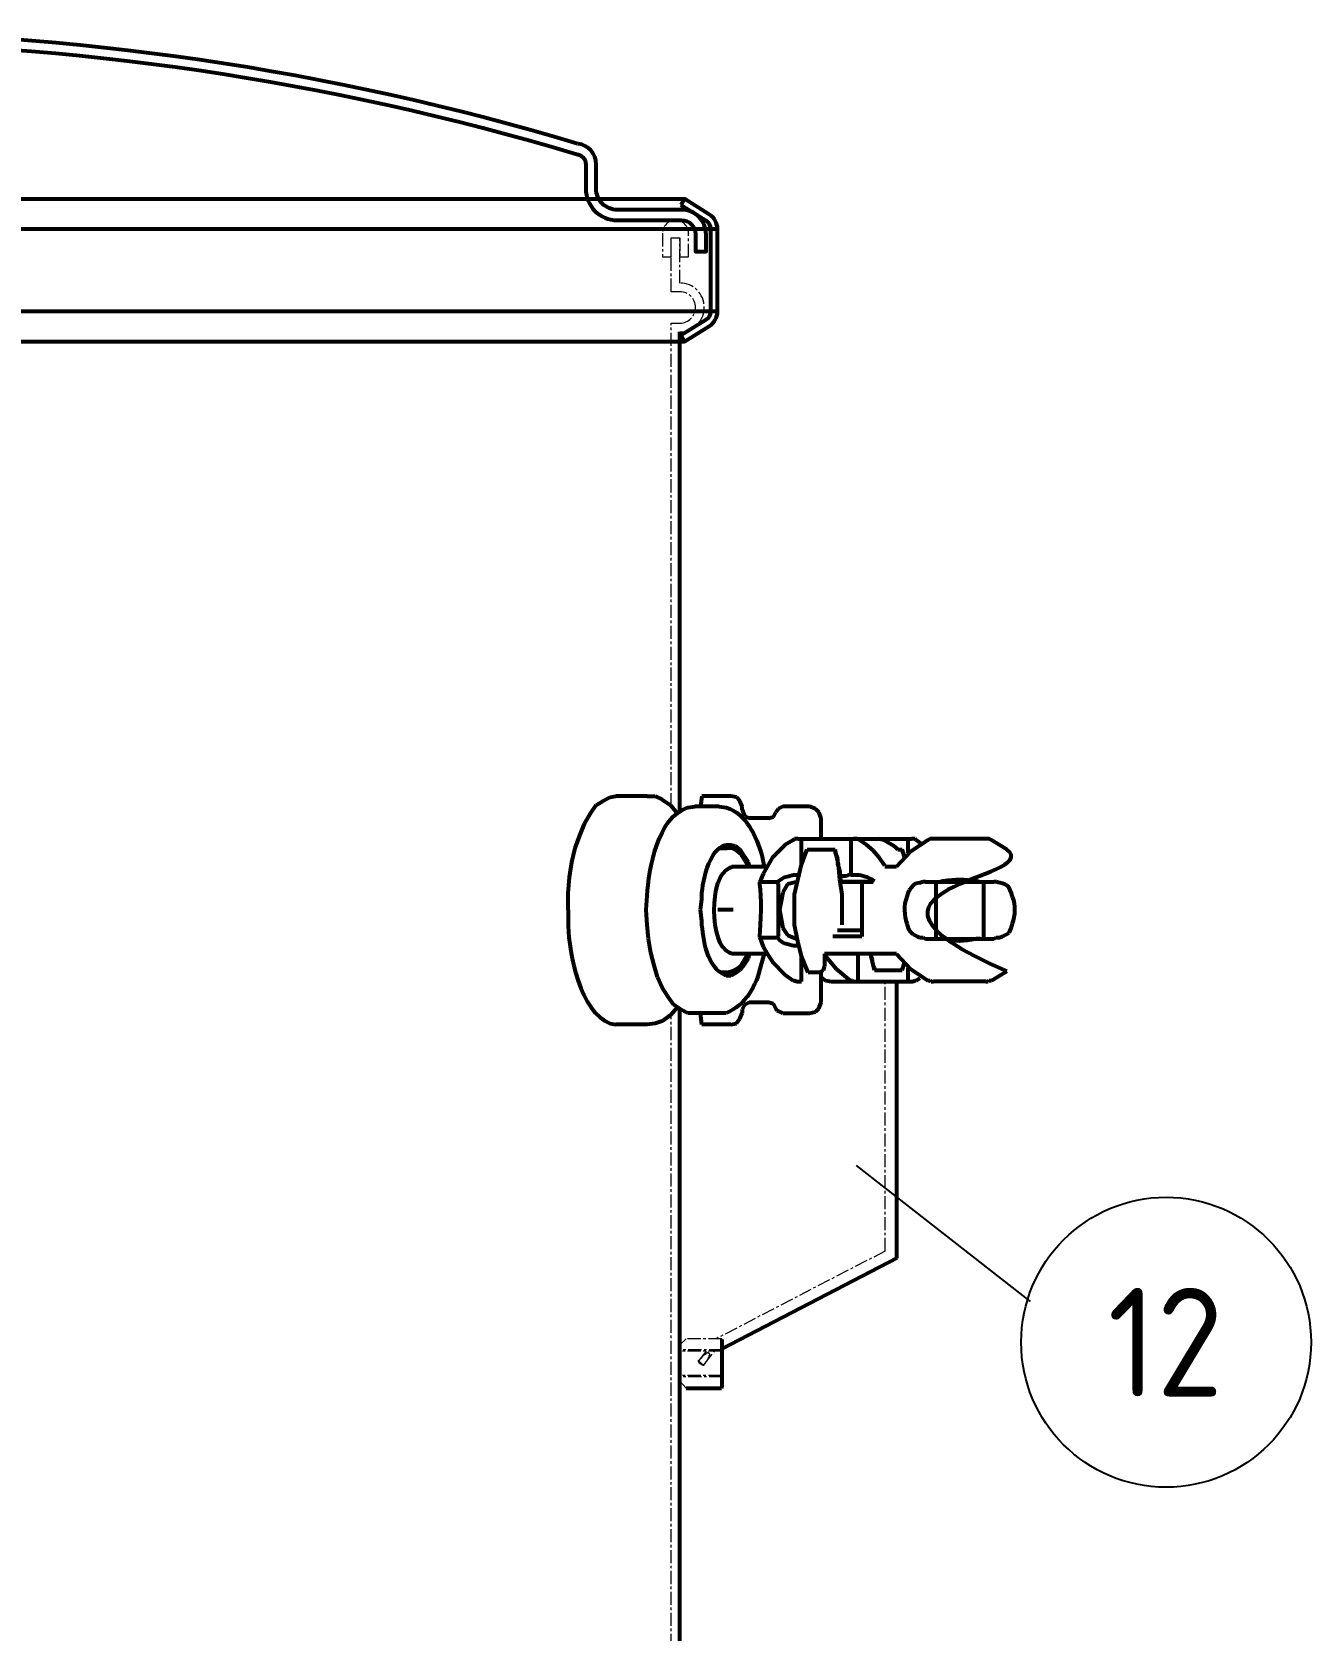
# Model space of a CAD drawing. Header units: millimetres. Extents: x 119255 to 128417, y -8474 to -5265.
# Drawn here: x 121292.1 to 121659, y -6861.8 to -6403.5 of the extents above; entities that cross this region are included whole.
import ezdxf
from ezdxf.enums import TextEntityAlignment as Align

# ---------------------------------------------------------------- set-up
doc = ezdxf.new("R2010")
doc.units = ezdxf.units.MM
doc.header["$LTSCALE"] = 3
doc.linetypes.add('CENTER', pattern=[2, 1.25, -0.25, 0.25, -0.25])
doc.layers.add('A', color=3, linetype='Continuous')
doc.layers.add('S', color=254, linetype='Continuous')
doc.layers.add('图层1', color=1, linetype='CENTER', lineweight=13)
doc.layers.add('粗实线', color=4, linetype='Continuous', lineweight=53)
doc.styles.add('ST_WIN', font='isocp2.shx', dxfattribs={"bigfont": 'hzdxfst.shx'})

msp = doc.modelspace()

# ---------------------------------------------------------------- linework, layer by layer
at = {"layer": 'A'}
msp.add_line((121578.55, -6767.58), (121528.61, -6728.61), dxfattribs=at)
msp.add_circle((121617.44, -6779.25), 41.58, dxfattribs=at)
at = {"layer": '图层1'}
for p, q in [((121477.94, -6475.48), (121477.94, -6462.48)), ((121536.87, -6753.09), (121536.87, -6675.84)), ((121536.87, -6753.09), (121488.32, -6778.24)), ((121479.74, -6778.24), (121477.94, -6780.04)), ((121489.92, -6778.24), (121479.74, -6778.24)), ((121489.92, -6778.24), (121490.12, -6778.44)), ((121490.12, -6781.43), (121477.94, -6781.43)), ((121489.92, -6781.83), (121477.94, -6781.83)), ((121485.53, -6781.83), (121483.33, -6784.63)), ((121484.93, -6782.83), (121484.33, -6783.43)), ((121484.93, -6785.63), (121487.92, -6781.83)), ((121485.13, -6782.83), (121484.93, -6782.83)), ((121485.33, -6782.63), (121485.13, -6782.83)), ((121485.53, -6782.43), (121485.33, -6782.63)), ((121485.73, -6782.43), (121485.53, -6782.43)), ((121485.93, -6782.23), (121485.73, -6782.43)), ((121486.13, -6782.23), (121485.93, -6782.23)), ((121486.52, -6782.63), (121486.13, -6782.23)), ((121486.33, -6783.03), (121486.52, -6782.83)), ((121486.52, -6782.83), (121486.52, -6782.63)), ((121490.12, -6781.43), (121489.92, -6781.83)), ((121489.92, -6788.82), (121489.92, -6781.83)), ((121483.53, -6784.43), (121483.33, -6784.63)), ((121483.33, -6784.63), (121483.33, -6784.43)), ((121483.33, -6784.63), (121483.33, -6784.43)), ((121483.33, -6784.83), (121483.33, -6784.63)), ((121483.33, -6784.63), (121484.73, -6785.82)), ((121483.73, -6785.43), (121483.33, -6785.03)), ((121483.73, -6784.03), (121483.53, -6784.43)), ((121484.13, -6783.83), (121483.73, -6784.03)), ((121484.13, -6785.63), (121483.73, -6785.43)), ((121484.33, -6783.43), (121484.13, -6783.83)), ((121484.33, -6785.82), (121484.13, -6785.63)), ((121484.73, -6785.82), (121484.33, -6785.82)), ((121484.73, -6785.82), (121484.73, -6785.63)), ((121484.73, -6785.82), (121484.93, -6785.82)), ((121484.93, -6785.63), (121485.33, -6785.23)), ((121484.93, -6785.82), (121484.93, -6785.63)), ((121485.53, -6784.83), (121485.73, -6784.63)), ((121485.73, -6784.43), (121485.93, -6784.23)), ((121485.73, -6784.63), (121485.73, -6784.43)), ((121485.93, -6784.03), (121486.13, -6783.83)), ((121485.93, -6784.23), (121485.93, -6784.03)), ((121486.13, -6783.63), (121486.33, -6783.43)), ((121486.13, -6783.83), (121486.13, -6783.63)), ((121486.33, -6783.43), (121486.33, -6783.03)), ((121489.92, -6788.82), (121477.94, -6788.82)), ((121490.12, -6789.22), (121477.94, -6789.22)), ((121479.74, -6792.41), (121477.94, -6790.42)), ((121490.12, -6789.22), (121489.92, -6788.82))]:
    msp.add_line(p, q, dxfattribs=at)
msp.add_lwpolyline([(121477.94, -6462.48), (121477.94, -6467.98), (121480.44, -6467.98), (121480.44, -6461.23, 1), (121472.94, -6461.23), (121472.94, -6467.98), (121475.44, -6467.98), (121475.44, -6462.48)], format="xyb", close=True, dxfattribs=at)
msp.add_lwpolyline([(121475.44, -6625.53), (121475.44, -6486.98), (121477.94, -6486.98, 1), (121477.94, -6477.98), (121475.44, -6477.98), (121475.44, -6462.48)], format="xyb", dxfattribs=at)
msp.add_lwpolyline([(121475.44, -7304.59), (121475.44, -6685.23)], dxfattribs=at)
msp.add_arc((121477.94, -6482.48), 7, 270, 90, dxfattribs=at)
at = {"layer": '粗实线', "ltscale": 2}
for p, q in [((121040.46, -6451.38), (121479.3, -6451.38)), ((121488.74, -6460.05), (121041.62, -6460.05)), ((121045.86, -6483.6), (121488.74, -6483.6)), ((121477.94, -6626.99), (121477.94, -6489.48)), ((121047.98, -6492.27), (121479.3, -6492.27)), ((121452.27, -6627.6), (121453.93, -6625.27)), ((121453.93, -6625.27), (121455.93, -6623.94)), ((121455.93, -6623.94), (121457.92, -6622.95)), ((121457.92, -6622.95), (121459.58, -6622.61)), ((121468.56, -6622.61), (121459.58, -6622.61)), ((121468.56, -6622.61), (121470.89, -6622.61)), ((121470.89, -6622.61), (121472.89, -6623.61)), ((121472.89, -6623.61), (121475.22, -6625.27)), ((121475.22, -6625.27), (121477.22, -6627.6)), ((121489.2, -6625.6), (121482.21, -6625.6)), ((121484.2, -6622.61), (121483.87, -6625.6)), ((121492.52, -6622.61), (121484.2, -6622.61)), ((121494.18, -6622.95), (121492.52, -6622.61)), ((121495.19, -6623.94), (121494.18, -6622.95)), ((121495.85, -6625.6), (121495.19, -6623.94)), ((121495.85, -6626.61), (121495.85, -6625.6)), ((121495.85, -6626.61), (121496.51, -6628.27)), ((121506.16, -6626.27), (121505.5, -6627.27)), ((121507.49, -6625.6), (121506.16, -6626.27)), ((121515.14, -6625.6), (121507.49, -6625.6)), ((121516.81, -6626.27), (121515.14, -6625.6)), ((121517.8, -6627.27), (121516.81, -6626.27)), ((121449.27, -6633.92), (121450.6, -6630.6)), ((121450.6, -6630.6), (121452.27, -6627.6)), ((121496.51, -6628.27), (121497.84, -6628.93)), ((121503.5, -6628.93), (121497.84, -6628.93)), ((121503.5, -6628.93), (121504.83, -6628.6)), ((121504.83, -6628.6), (121505.5, -6627.27)), ((121518.47, -6628.93), (121517.8, -6627.27)), ((121518.47, -6634.92), (121518.47, -6628.93)), ((121447.94, -6637.58), (121449.27, -6633.92)), ((121510.49, -6635.25), (121508.16, -6636.59)), ((121510.82, -6634.92), (121510.49, -6635.25)), ((121511.82, -6634.92), (121510.82, -6634.92)), ((121511.81, -6634.92), (121544.42, -6634.92)), ((121512.82, -6642.24), (121512.82, -6634.92)), ((121527.12, -6645.23), (121527.12, -6634.92)), ((121528.79, -6634.92), (121527.79, -6634.92)), ((121529.45, -6635.25), (121528.79, -6634.92)), ((121531.44, -6636.59), (121529.45, -6635.25)), ((121536.44, -6635.25), (121534.77, -6634.92)), ((121538.77, -6636.59), (121536.44, -6635.25)), ((121543.42, -6638.91), (121543.42, -6634.92)), ((121549.08, -6635.25), (121544.09, -6638.58)), ((121545.42, -6634.92), (121544.42, -6634.92)), ((121545.75, -6635.25), (121545.42, -6634.92)), ((121547.08, -6636.25), (121545.75, -6635.25)), ((121549.75, -6634.92), (121549.08, -6635.25)), ((121550.74, -6634.92), (121549.75, -6634.92)), ((121565.72, -6634.92), (121550.74, -6634.92)), ((121566.71, -6634.92), (121565.72, -6634.92)), ((121567.38, -6635.25), (121566.71, -6634.92)), ((121446.94, -6641.57), (121447.94, -6637.58)), ((121489.86, -6637.58), (121489.2, -6637.58)), ((121489.53, -6637.58), (121489.86, -6637.58)), ((121492.85, -6637.58), (121491.52, -6637.58)), ((121491.85, -6636.59), (121492.52, -6636.59)), ((121492.52, -6636.59), (121493.85, -6636.92)), ((121494.18, -6638.25), (121492.85, -6637.58)), ((121493.85, -6636.92), (121495.19, -6637.92)), ((121495.52, -6639.24), (121494.18, -6638.25)), ((121495.19, -6637.92), (121496.18, -6639.58)), ((121497.51, -6642.57), (121495.52, -6639.24)), ((121496.18, -6639.58), (121497.51, -6641.57)), ((121504.5, -6640.25), (121501.83, -6644.9)), ((121508.16, -6636.59), (121504.5, -6640.25)), ((121512.82, -6642.24), (121514.48, -6637.92)), ((121514.48, -6637.92), (121522.47, -6637.92)), ((121522.47, -6637.92), (121522.47, -6638.91)), ((121523.46, -6642.24), (121522.47, -6637.92)), ((121522.47, -6638.91), (121522.8, -6639.58)), ((121522.8, -6639.58), (121523.13, -6640.58)), ((121523.13, -6640.58), (121523.13, -6641.91)), ((121533.44, -6638.25), (121531.44, -6636.59)), ((121535.1, -6640.25), (121533.44, -6638.25)), ((121536.77, -6642.57), (121535.1, -6640.25)), ((121539.76, -6637.25), (121538.77, -6636.59)), ((121540.43, -6637.92), (121539.76, -6637.25)), ((121544.09, -6638.58), (121540.1, -6642.9)), ((121540.43, -6637.92), (121541.76, -6637.92)), ((121542.43, -6639.91), (121541.76, -6637.92)), ((121446.28, -6645.9), (121446.94, -6641.57)), ((121502.84, -6642.9), (121492.85, -6642.9)), ((121497.51, -6641.57), (121497.84, -6642.9)), ((121497.51, -6642.9), (121497.51, -6642.57)), ((121501.83, -6644.9), (121500.84, -6647.23)), ((121509.16, -6645.57), (121510.49, -6645.23)), ((121510.49, -6645.23), (121511.48, -6645.23)), ((121510.82, -6650.89), (121512.82, -6642.24)), ((121511.48, -6645.23), (121512.15, -6645.23)), ((121523.13, -6641.91), (121523.46, -6642.9)), ((121523.79, -6646.57), (121523.46, -6642.24)), ((121523.46, -6642.9), (121523.79, -6644.24)), ((121523.79, -6644.24), (121523.79, -6645.57)), ((121526.46, -6645.23), (121525.79, -6645.57)), ((121527.12, -6645.23), (121526.46, -6645.23)), ((121527.12, -6645.23), (121527.12, -6644.9)), ((121527.12, -6645.23), (121528.12, -6645.23)), ((121528.12, -6645.23), (121529.45, -6645.23)), ((121529.45, -6645.23), (121530.78, -6645.57)), ((121540.1, -6642.9), (121536.77, -6642.9)), ((121445.94, -6650.56), (121446.28, -6645.9)), ((121500.84, -6647.23), (121505.83, -6647.23)), ((121505.83, -6647.23), (121507.82, -6645.9)), ((121508.83, -6647.9), (121507.49, -6650.23)), ((121507.82, -6645.9), (121509.16, -6645.57)), ((121511.67, -6647.18), (121508.83, -6647.9)), ((121523.79, -6645.57), (121524.13, -6647.23)), ((121525.79, -6645.57), (121523.79, -6645.57)), ((121524.46, -6650.89), (121523.79, -6646.57)), ((121530.12, -6647.23), (121530.12, -6662.86)), ((121530.78, -6645.57), (121531.78, -6645.9)), ((121531.78, -6645.9), (121532.45, -6646.24)), ((121532.45, -6646.24), (121533.11, -6646.57)), ((121532.45, -6646.9), (121532.78, -6647.23)), ((121532.78, -6647.23), (121533.44, -6647.23)), ((121533.11, -6646.57), (121533.78, -6646.9)), ((121548.41, -6647.23), (121568.04, -6647.23)), ((121551.41, -6647.23), (121551.41, -6663.53)), ((121565.05, -6647.23), (121565.05, -6663.53)), ((121445.94, -6655.21), (121445.94, -6650.56)), ((121507.49, -6650.23), (121506.49, -6655.22)), ((121510.82, -6655.21), (121510.82, -6650.89)), ((121524.46, -6655.21), (121524.46, -6650.89)), ((121468.56, -6659.54), (121468.23, -6655.21)), ((121493.19, -6655.21), (121488.86, -6655.21)), ((121506.49, -6655.22), (121507.49, -6660.54)), ((121510.82, -6659.54), (121510.82, -6655.21)), ((121524.46, -6659.54), (121524.46, -6655.21)), ((121468.9, -6663.53), (121468.56, -6659.54)), ((121469.57, -6667.53), (121468.9, -6663.53)), ((121500.84, -6663.2), (121501.83, -6665.86)), ((121500.84, -6663.2), (121505.83, -6663.2)), ((121506.83, -6664.2), (121505.83, -6663.2)), ((121507.49, -6660.54), (121508.83, -6662.53)), ((121508.83, -6662.53), (121511.48, -6663.54)), ((121511.82, -6664.2), (121510.82, -6659.54)), ((121511.48, -6663.53), (121511.48, -6663.2)), ((121530.12, -6662.87), (121521.8, -6662.87)), ((121530.12, -6661.2), (121523.13, -6661.2)), ((121543.42, -6660.54), (121543.76, -6661.2)), ((121543.76, -6661.2), (121544.75, -6662.2)), ((121544.75, -6662.2), (121546.09, -6662.87)), ((121546.09, -6662.87), (121546.75, -6663.2)), ((121546.75, -6663.2), (121547.75, -6663.2)), ((121547.75, -6663.2), (121548.41, -6663.53)), ((121548.41, -6663.53), (121568.04, -6663.53)), ((121568.04, -6663.53), (121568.71, -6663.2)), ((121568.71, -6663.2), (121569.71, -6663.2)), ((121569.71, -6663.2), (121570.37, -6662.87)), ((121570.37, -6662.87), (121571.7, -6662.2)), ((121571.7, -6662.2), (121572.37, -6661.87)), ((121572.37, -6661.87), (121573.03, -6660.54)), ((121470.56, -6671.19), (121469.57, -6667.53)), ((121502.84, -6667.86), (121492.86, -6667.86)), ((121495.52, -6671.19), (121497.51, -6667.86)), ((121497.84, -6667.86), (121497.51, -6669.19)), ((121501.83, -6665.86), (121503.17, -6668.19)), ((121503.17, -6668.19), (121504.5, -6670.19)), ((121507.82, -6664.86), (121506.83, -6664.2)), ((121509.16, -6665.2), (121507.82, -6664.86)), ((121510.49, -6665.53), (121509.16, -6665.2)), ((121511.48, -6665.53), (121510.49, -6665.53)), ((121512.15, -6665.53), (121511.48, -6665.53)), ((121512.82, -6668.52), (121511.82, -6664.2)), ((121519.47, -6667.86), (121519.47, -6671.52)), ((121540.1, -6667.86), (121519.47, -6667.86)), ((121519.47, -6668.19), (121522.8, -6672.18)), ((121529.12, -6675.84), (121529.12, -6667.86)), ((121532.78, -6668.52), (121532.78, -6667.86)), ((121532.78, -6667.86), (121532.78, -6668.86)), ((121540.1, -6667.86), (121544.09, -6672.18)), ((121471.56, -6674.51), (121470.56, -6671.19)), ((121489.2, -6672.85), (121489.86, -6673.18)), ((121491.52, -6673.18), (121492.85, -6672.85)), ((121492.85, -6672.85), (121494.18, -6672.18)), ((121495.19, -6672.51), (121493.85, -6673.52)), ((121494.18, -6672.18), (121495.52, -6671.19)), ((121496.18, -6671.19), (121495.19, -6672.51)), ((121497.51, -6669.19), (121496.18, -6671.19)), ((121504.5, -6670.19), (121508.16, -6673.85)), ((121514.76, -6673.18), (121512.82, -6668.52)), ((121512.82, -6675.84), (121512.82, -6668.52)), ((121517.8, -6673.18), (121519.14, -6672.51)), ((121518.47, -6681.83), (121518.47, -6672.85)), ((121519.14, -6672.51), (121519.47, -6671.52)), ((121522.8, -6672.18), (121526.79, -6675.51)), ((121533.78, -6672.51), (121532.78, -6668.52)), ((121532.78, -6668.86), (121533.11, -6669.52)), ((121533.11, -6669.52), (121533.11, -6670.19)), ((121533.11, -6670.19), (121533.44, -6671.19)), ((121533.44, -6671.19), (121533.78, -6671.85)), ((121533.78, -6671.85), (121533.78, -6672.51)), ((121533.78, -6672.51), (121541.76, -6672.51)), ((121541.76, -6672.51), (121542.43, -6670.52)), ((121543.42, -6675.84), (121543.42, -6671.85)), ((121544.09, -6672.18), (121549.08, -6675.51)), ((121472.89, -6677.51), (121471.56, -6674.51)), ((121474.55, -6680.17), (121472.89, -6677.51)), ((121489.53, -6673.18), (121489.86, -6673.18)), ((121492.52, -6674.18), (121491.85, -6674.18)), ((121493.85, -6673.52), (121492.52, -6674.18)), ((121508.16, -6673.85), (121510.49, -6675.51)), ((121510.49, -6675.51), (121510.82, -6675.51)), ((121510.82, -6675.51), (121511.48, -6675.84)), ((121511.48, -6675.84), (121511.81, -6675.84)), ((121511.81, -6675.84), (121512.82, -6675.84)), ((121517.8, -6673.18), (121514.76, -6673.18)), ((121518.47, -6674.51), (121518.81, -6674.84)), ((121518.81, -6674.84), (121519.8, -6675.51)), ((121519.8, -6675.51), (121521.46, -6675.84)), ((121521.46, -6675.84), (121544.42, -6675.84)), ((121526.79, -6675.51), (121527.45, -6675.51)), ((121527.45, -6675.51), (121527.79, -6675.84)), ((121527.79, -6675.84), (121528.45, -6675.84)), ((121540.2, -6755.11), (121540.2, -6675.84)), ((121544.42, -6675.84), (121544.75, -6675.84)), ((121544.75, -6675.84), (121545.42, -6675.51)), ((121545.42, -6675.51), (121545.75, -6675.51)), ((121545.75, -6675.51), (121546.75, -6674.84)), ((121549.08, -6675.51), (121549.75, -6675.51)), ((121549.75, -6675.51), (121550.08, -6675.84)), ((121550.08, -6675.84), (121550.74, -6675.84)), ((121565.72, -6675.84), (121550.74, -6675.84)), ((121565.72, -6675.84), (121566.38, -6675.84)), ((121566.38, -6675.84), (121566.71, -6675.51)), ((121566.71, -6675.51), (121567.38, -6675.51)), ((121476.22, -6682.5), (121474.55, -6680.17)), ((121497.84, -6681.83), (121496.51, -6682.5)), ((121503.5, -6681.83), (121497.84, -6681.83)), ((121504.83, -6682.16), (121503.5, -6681.83)), ((121517.8, -6683.5), (121518.47, -6681.83)), ((121475.22, -6685.49), (121472.89, -6687.16)), ((121477.22, -6683.16), (121475.22, -6685.49)), ((121478.21, -6683.83), (121476.22, -6682.5)), ((121477.94, -7304.59), (121477.94, -6683.64)), ((121480.21, -6684.83), (121478.21, -6683.83)), ((121482.21, -6684.83), (121480.21, -6684.83)), ((121489.2, -6684.83), (121482.21, -6684.83)), ((121484.2, -6688.15), (121483.87, -6684.83)), ((121494.18, -6687.82), (121495.19, -6686.49)), ((121495.19, -6686.49), (121495.85, -6684.83)), ((121496.51, -6682.5), (121495.85, -6683.83)), ((121495.85, -6683.83), (121495.85, -6684.83)), ((121505.5, -6683.5), (121504.83, -6682.16)), ((121505.83, -6684.16), (121505.5, -6683.5)), ((121507.49, -6684.83), (121505.83, -6684.16)), ((121507.49, -6684.83), (121515.14, -6684.83)), ((121515.14, -6684.83), (121516.81, -6684.49)), ((121516.81, -6684.49), (121517.8, -6683.5)), ((121468.56, -6688.15), (121459.58, -6688.15)), ((121470.89, -6687.82), (121468.56, -6688.15)), ((121472.89, -6687.16), (121470.89, -6687.82)), ((121492.52, -6688.15), (121484.2, -6688.15)), ((121492.52, -6688.15), (121494.18, -6687.82)), ((121540.2, -6755.11), (121489.85, -6781.2)), ((121490.12, -6792.01), (121490.12, -6778.44)), ((121490.12, -6792.01), (121489.92, -6792.41)), ((121479.74, -6792.41), (121489.92, -6792.41))]:
    msp.add_line(p, q, dxfattribs=at)
msp.add_lwpolyline([(121011.64, -6438.49, -0.146644), (121448.24, -6438.49, -0.384704), (121450.94, -6441.48), (121450.94, -6448.48, 0.414214), (121459.94, -6457.48), (121478.44, -6457.48, -0.414214), (121482.44, -6461.48), (121482.44, -6466.48), (121485.44, -6466.48), (121485.44, -6461.48, 0.414214), (121478.44, -6454.48), (121459.94, -6454.48, -0.414214), (121453.94, -6448.48), (121453.94, -6441.48, 0.376656), (121448.72, -6435.53)], format="xyb", dxfattribs=at)
msp.add_lwpolyline([(121478.24, -6453.07), (121485.33, -6457.5, -0.258618), (121486.74, -6460.05), (121486.74, -6483.6, -0.258618), (121485.33, -6486.14), (121478.24, -6490.57), (121479.3, -6492.27), (121486.39, -6487.84, 0.258618), (121488.74, -6483.6), (121488.74, -6460.05, 0.258618), (121486.39, -6455.81), (121479.3, -6451.38)], format="xyb", close=True, dxfattribs=at)
msp.add_arc((121229.94, -7166.2), 762.72, 73.3312, 106.6688, dxfattribs=at)
for points in [[(121468.56, -6651.22), (121469.01, -6643.63), (121471.55, -6628.59), (121480.21, -6625.94)], [(121480.21, -6625.94), (121480.21, -6625.94), (121482.21, -6625.6), (121482.21, -6625.6)], [(121489.2, -6625.6), (121489.2, -6625.6), (121491.19, -6625.94), (121491.19, -6625.94)], [(121491.19, -6625.94), (121497.05, -6627.49), (121499.84, -6634.37), (121501.5, -6639.58)], [(121571.7, -6637.92), (121571.7, -6637.92), (121567.38, -6635.25), (121567.38, -6635.25)], [(121484.2, -6652.22), (121484.11, -6648.15), (121486.24, -6637.42), (121491.19, -6636.59)], [(121489.86, -6637.58), (121489.86, -6637.58), (121491.52, -6637.58), (121491.52, -6637.58)], [(121491.52, -6637.58), (121491.52, -6637.58), (121489.86, -6637.58), (121489.86, -6637.58)], [(121491.19, -6636.59), (121491.19, -6636.59), (121491.85, -6636.59), (121491.85, -6636.59)], [(121501.5, -6639.58), (121501.5, -6639.58), (121502.17, -6642.9), (121502.17, -6642.9)], [(121571.7, -6672.85), (121515.3, -6648.53), (121583.26, -6646.43), (121571.7, -6637.92)], [(121492.19, -6667.53), (121486.37, -6665.49), (121486.26, -6645.36), (121492.19, -6643.24)], [(121492.19, -6643.24), (121492.19, -6643.24), (121492.85, -6642.9), (121492.85, -6642.9)], [(121500.84, -6647.9), (121500.84, -6647.9), (121500.84, -6647.23), (121500.84, -6647.23)], [(121500.84, -6662.87), (121501.3, -6659.12), (121501.43, -6651.6), (121500.84, -6647.9)], [(121505.83, -6647.23), (121505.83, -6647.23), (121506.16, -6647.9), (121506.16, -6647.9)], [(121506.16, -6647.9), (121506.16, -6652.88), (121506.16, -6657.88), (121506.16, -6662.87)], [(121524.13, -6647.23), (121524.13, -6647.23), (121533.44, -6647.23), (121533.44, -6647.23)], [(121533.44, -6647.23), (121533.44, -6647.23), (121524.13, -6647.23), (121524.13, -6647.23)], [(121543.76, -6649.56), (121543.76, -6649.56), (121543.42, -6650.23), (121543.42, -6650.23)], [(121547.75, -6647.23), (121545.05, -6648.03), (121545.63, -6647.24), (121543.76, -6649.56)], [(121548.41, -6647.23), (121548.41, -6647.23), (121547.75, -6647.23), (121547.75, -6647.23)], [(121552.41, -6647.23), (121552.41, -6647.23), (121553.41, -6646.9), (121553.41, -6646.9)], [(121553.41, -6646.9), (121557.53, -6646.42), (121558.94, -6646.42), (121563.05, -6646.9)], [(121563.05, -6646.9), (121563.05, -6646.9), (121564.05, -6647.23), (121564.05, -6647.23)], [(121568.71, -6647.23), (121568.71, -6647.23), (121568.04, -6647.23), (121568.04, -6647.23)], [(121572.7, -6649.56), (121572.15, -6647.77), (121570.18, -6647.66), (121568.71, -6647.23)], [(121573.03, -6650.23), (121573.03, -6650.23), (121572.7, -6649.56), (121572.7, -6649.56)], [(121468.23, -6655.21), (121468.23, -6655.21), (121468.56, -6651.22), (121468.56, -6651.22)], [(121483.87, -6655.21), (121483.87, -6655.21), (121484.2, -6652.22), (121484.2, -6652.22)], [(121543.09, -6651.56), (121542.02, -6654), (121542.28, -6656.73), (121543.09, -6659.21)], [(121543.42, -6650.23), (121543.42, -6650.23), (121543.09, -6651.56), (121543.09, -6651.56)], [(121573.37, -6651.56), (121573.37, -6651.56), (121573.03, -6650.23), (121573.03, -6650.23)], [(121573.37, -6659.21), (121574.17, -6656.73), (121574.44, -6654), (121573.37, -6651.56)], [(121445.94, -6655.21), (121445.94, -6655.21), (121445.94, -6659.88), (121445.94, -6659.88)], [(121484.2, -6658.54), (121484.2, -6658.54), (121483.87, -6655.21), (121483.87, -6655.21)], [(121491.19, -6674.18), (121485.57, -6671.63), (121484.63, -6663.96), (121484.2, -6658.54)], [(121445.94, -6659.88), (121445.98, -6667.65), (121449.39, -6684.72), (121457.92, -6687.82)], [(121500.84, -6663.2), (121500.84, -6663.2), (121500.84, -6662.87), (121500.84, -6662.87)], [(121506.16, -6662.87), (121506.16, -6662.87), (121505.83, -6663.2), (121505.83, -6663.2)], [(121543.09, -6659.21), (121543.09, -6659.21), (121543.42, -6660.54), (121543.42, -6660.54)], [(121553.41, -6663.53), (121553.41, -6663.53), (121552.41, -6663.53), (121552.41, -6663.53)], [(121563.05, -6663.53), (121558.77, -6664.42), (121557.71, -6664.42), (121553.41, -6663.53)], [(121564.05, -6663.53), (121564.05, -6663.53), (121563.05, -6663.53), (121563.05, -6663.53)], [(121573.03, -6660.54), (121573.03, -6660.54), (121573.37, -6659.21), (121573.37, -6659.21)], [(121492.85, -6667.86), (121492.85, -6667.86), (121492.19, -6667.53), (121492.19, -6667.53)], [(121502.17, -6667.86), (121502.17, -6667.86), (121501.17, -6671.19), (121501.17, -6671.19)], [(121501.17, -6671.19), (121499.94, -6676.81), (121496.86, -6682.69), (121491.19, -6684.83)], [(121567.38, -6675.51), (121567.38, -6675.51), (121571.7, -6672.85), (121571.7, -6672.85)], [(121489.86, -6673.18), (121489.86, -6673.18), (121491.52, -6673.18), (121491.52, -6673.18)], [(121491.52, -6673.18), (121491.52, -6673.18), (121489.86, -6673.18), (121489.86, -6673.18)], [(121491.85, -6674.18), (121491.85, -6674.18), (121491.19, -6674.18), (121491.19, -6674.18)], [(121491.19, -6684.83), (121491.19, -6684.83), (121489.2, -6684.83), (121489.2, -6684.83)], [(121457.92, -6687.82), (121457.92, -6687.82), (121459.58, -6688.15), (121459.58, -6688.15)]]:
    msp.add_open_spline(points, degree=3, dxfattribs=at)

# ---------------------------------------------------------------- texts
at = {"layer": 'S', "color": 7, "style": 'ST_WIN'}
msp.add_text('12', height=31.185, dxfattribs=at).set_placement((121617.27, -6779.25), align=Align.MIDDLE)

doc.saveas('drawing.dxf')
